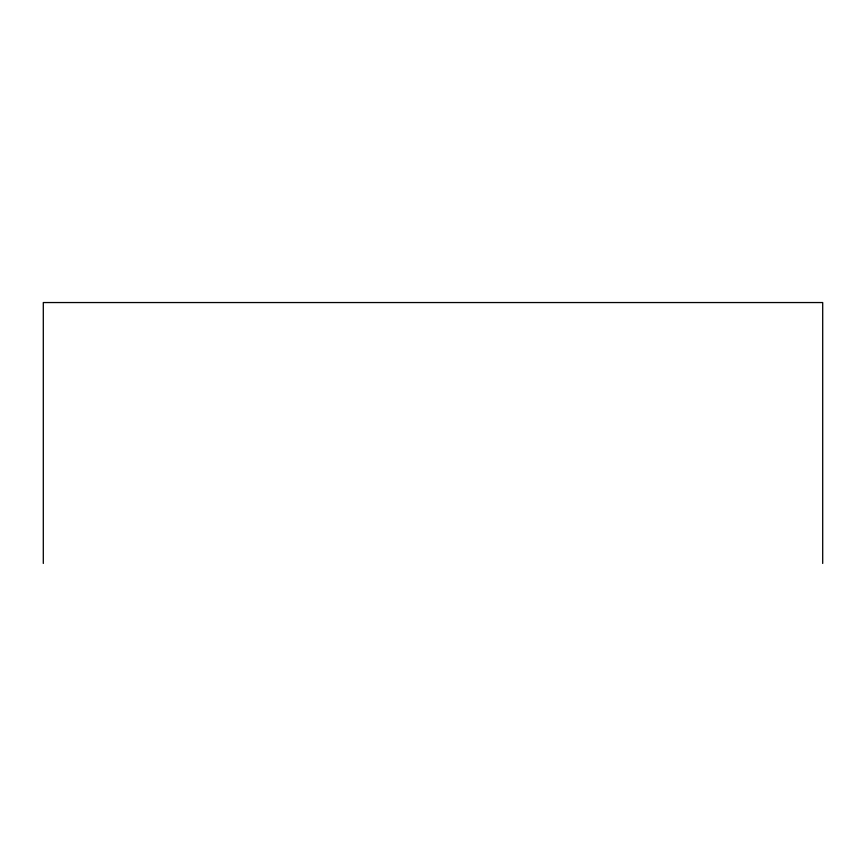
<?xml version="1.0" encoding="UTF-8"?>
<svg xmlns="http://www.w3.org/2000/svg" width="866" height="866" viewBox="0 0 866 866"><rect width="100%" height="100%" fill="white"/><g stroke="black" fill="none" stroke-linecap="round" stroke-linejoin="round"><path stroke-width="1.3" d="M822.7 563.452L822.7 302.548L43.3 302.548L43.3 563.452"/></g></svg>
